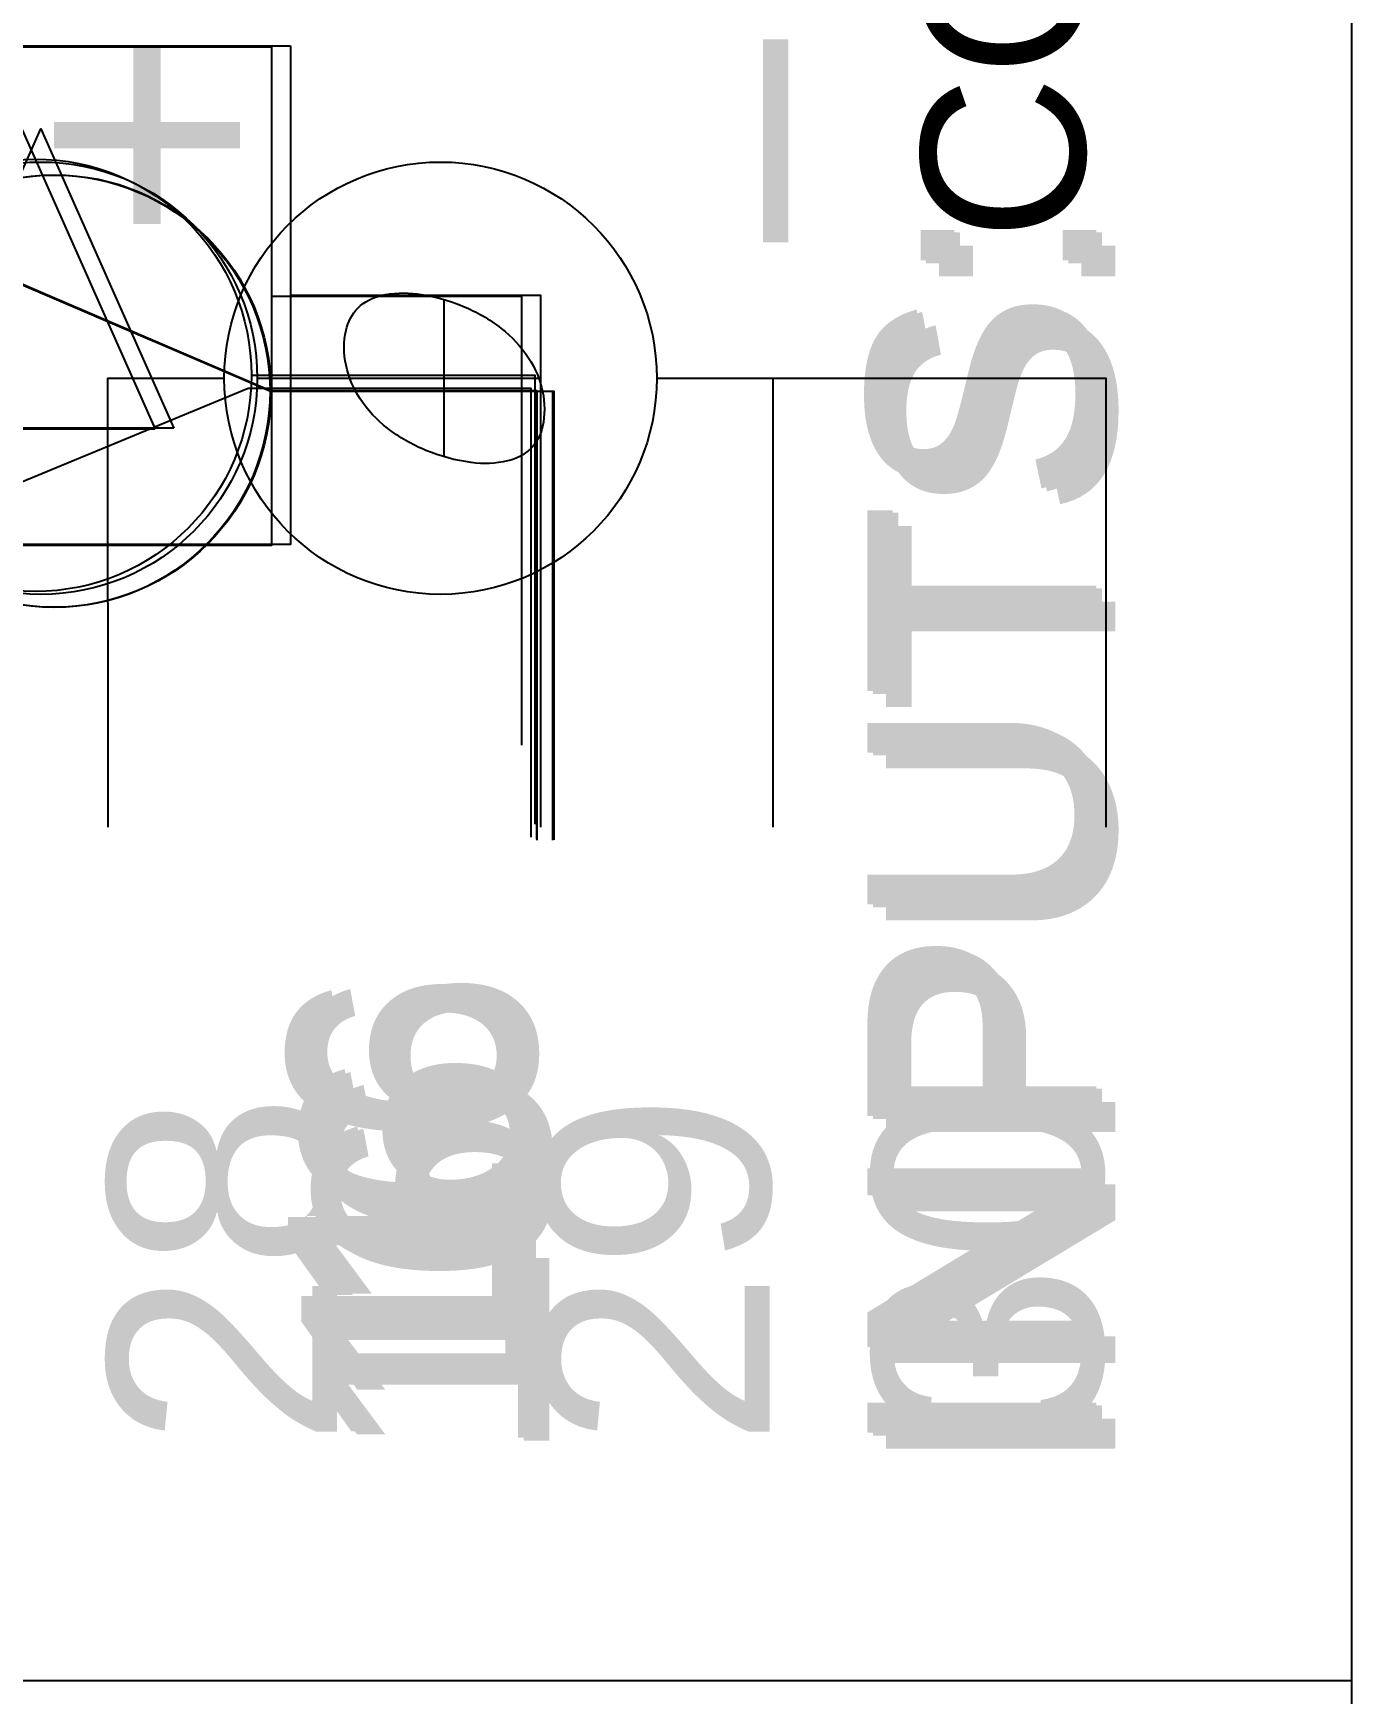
# Model space of a CAD drawing. Extents: x 1 to 47, y 1 to 35.
# Drawn here: x 30.9047 to 31.3011, y 12.3312 to 12.8306 of the extents above; entities that cross this region are included whole.
import ezdxf

# ---------------------------------------------------------------- set-up
doc = ezdxf.new("R2010")
doc.units = 0
doc.header["$MEASUREMENT"] = 0
for name, color, linetype in [('10_00______DWG_', 7, 'CONTINUOUS'), ('5_02__B-___3__DI___4__DO__', 7, 'CONTINUOUS'), ('5_03__1-___4__DI___4__DO__', 7, 'CONTINUOUS'), ('5_04__C-___4__DI___4__DO__', 7, 'CONTINUOUS'), ('5_05__D-___4__DI___3__DO__', 7, 'CONTINUOUS'), ('5_06__2A___8__FORM_A_DO', 7, 'CONTINUOUS'), ('5_07__2B___8__FORM_B_DO', 7, 'CONTINUOUS'), ('5_08__2C___8__DO__6__FORM_', 7, 'CONTINUOUS'), ('5_09__2D___8__DO__2__FORM_', 7, 'CONTINUOUS'), ('5_10__2G___8__DO__4__FORM_', 7, 'CONTINUOUS'), ('5_11__3-___8__DI', 7, 'CONTINUOUS'), ('5_12__4-___14__DI', 7, 'CONTINUOUS'), ('5_13__5-___8__AI', 7, 'CONTINUOUS'), ('5_14__6-___4__AI____4__AO', 7, 'CONTINUOUS'), ('6_01__9-_0-___10__RTD_INPU', 7, 'CONTINUOUS'), ('6_02__9-_B-___10__RTD_INPU', 7, 'CONTINUOUS'), ('6_03__9-_1-___10__RTD_INPU', 7, 'CONTINUOUS'), ('6_04__9-_C-___10__RTD_INPU', 7, 'CONTINUOUS'), ('6_05__9-_D-___10__RTD_INPU', 7, 'CONTINUOUS'), ('6_06__9-_2A___10__RTD_INPU', 7, 'CONTINUOUS'), ('6_07__9-_2B___10__RTD_INPU', 7, 'CONTINUOUS'), ('6_08__9-_2C___10__RTD_INPU', 7, 'CONTINUOUS'), ('6_09__9-_2D___10__RTD_INPU', 7, 'CONTINUOUS'), ('6_10__9-_2G___10__RTD_INPU', 7, 'CONTINUOUS'), ('6_11__9-_3-___10__RTD_INPU', 7, 'CONTINUOUS'), ('6_12__9-_4-___10__RTD_INPU', 7, 'CONTINUOUS'), ('6_13__9-_5-___10__RTD_INPU', 7, 'CONTINUOUS'), ('6_14__9-_6-___10__RTD_INPU', 7, 'CONTINUOUS'), ('6_15__9-_70___10__RTD_INPU', 7, 'CONTINUOUS'), ('6_16__9-_L0___10__RTD_INPU', 7, 'CONTINUOUS'), ('6_17__9-_77___10__RTD_INPU', 7, 'CONTINUOUS'), ('6_18__9-_7-___10__RTD_INPU', 7, 'CONTINUOUS'), ('6_19__9-_L-___10__RTD_INPU', 7, 'CONTINUOUS')]:
    doc.layers.add(name, color=color, linetype=linetype)
doc.styles.add('ARIAL', font='arial.ttf')

msp = doc.modelspace()

# ---------------------------------------------------------------- linework, layer by layer
at = {"layer": '10_00______DWG_'}
msp.add_lwpolyline([(31.22113, 16.56356), (27.51117, 16.56356, 0.414214), (27.43118, 16.48356), (27.43118, 10.3186, 0.414212), (27.51117, 10.2386), (31.22113, 10.2386, 0.414211), (31.30112, 10.3186), (31.30112, 16.48356, 0.414219)], format="xyb", close=True, dxfattribs=at)
msp.add_lwpolyline([(27.43118, 12.33519), (31.30112, 12.33519)], dxfattribs=at)
at = {"layer": '5_02__B-___3__DI___4__DO__'}
msp.add_lwpolyline([(30.97224, 12.72681), (31.05723, 12.72681), (31.05723, 12.59182)], dxfattribs=at)
msp.add_circle((30.90704, 12.72681), 0.06501, dxfattribs=at)
at = {"layer": '5_03__1-___4__DI___4__DO__'}
msp.add_lwpolyline([(30.97622, 12.72293), (31.06121, 12.72293), (31.06121, 12.58794)], dxfattribs=at)
msp.add_circle((30.91121, 12.72293), 0.06501, dxfattribs=at)
at = {"layer": '5_04__C-___4__DI___4__DO__'}
msp.add_lwpolyline([(30.97224, 12.72681), (31.05723, 12.72681), (31.05723, 12.59182)], dxfattribs=at)
msp.add_circle((30.90704, 12.72681), 0.06501, dxfattribs=at)
at = {"layer": '5_05__D-___4__DI___3__DO__'}
msp.add_lwpolyline([(30.97052, 12.72768), (31.05551, 12.72768), (31.05551, 12.5927)], dxfattribs=at)
msp.add_circle((30.90532, 12.72768), 0.06501, dxfattribs=at)
at = {"layer": '5_06__2A___8__FORM_A_DO'}
msp.add_lwpolyline([(30.83941, 12.67013), (30.96938, 12.72382), (31.05437, 12.72382), (31.05437, 12.58883)], dxfattribs=at)
at = {"layer": '5_07__2B___8__FORM_B_DO'}
msp.add_lwpolyline([(30.83607, 12.78294), (30.97607, 12.72294), (31.05612, 12.72294), (31.05612, 12.58796)], dxfattribs=at)
at = {"layer": '5_08__2C___8__DO__6__FORM_'}
msp.add_lwpolyline([(30.83602, 12.78314), (30.97602, 12.72314), (31.05607, 12.72314), (31.05607, 12.58816)], dxfattribs=at)
at = {"layer": '5_09__2D___8__DO__2__FORM_'}
msp.add_lwpolyline([(30.83609, 12.7829), (30.97609, 12.7229), (31.05614, 12.7229), (31.05614, 12.58792)], dxfattribs=at)
at = {"layer": '5_10__2G___8__DO__4__FORM_'}
msp.add_lwpolyline([(30.83609, 12.7829), (30.97609, 12.7229), (31.05614, 12.7229), (31.05614, 12.58792)], dxfattribs=at)
at = {"layer": '5_11__3-___8__DI'}
msp.add_lwpolyline([(30.97588, 12.7229), (31.06087, 12.7229), (31.06087, 12.58792)], dxfattribs=at)
msp.add_circle((30.9109, 12.7229), 0.06501, dxfattribs=at)
at = {"layer": '5_13__5-___8__AI'}
for points in [[(30.97637, 12.82644), (30.97637, 12.67646), (30.82638, 12.67646), (30.82638, 12.82644), (30.97637, 12.82644)], [(30.94135, 12.71145), (30.86135, 12.71145), (30.90136, 12.80146), (30.94135, 12.71145)], [(30.9764, 12.75146), (31.0515, 12.75146), (31.0515, 12.61648)]]:
    msp.add_lwpolyline(points, dxfattribs=at)
at = {"layer": '5_14__6-___4__AI____4__AO'}
for points in [[(30.98206, 12.82677), (30.98206, 12.67678), (30.83208, 12.67678), (30.83208, 12.82677), (30.98206, 12.82677)], [(30.94704, 12.71178), (30.86704, 12.71178), (30.90705, 12.80178), (30.94704, 12.71178)], [(30.98209, 12.75179), (31.05719, 12.75179), (31.05719, 12.61681)]]:
    msp.add_lwpolyline(points, dxfattribs=at)
at = {"layer": '6_01__9-_0-___10__RTD_INPU'}
msp.add_lwpolyline([(30.99876, 12.74124, -0.142809), (31.00238, 12.74797, -0.133591), (31.00927, 12.75167, -0.092808), (31.02019, 12.75214, -0.064862), (31.03384, 12.74848, -0.069413), (31.04539, 12.7418, -0.080606), (31.05357, 12.733, -0.095091), (31.05785, 12.7228, -0.105199), (31.05785, 12.71228, -0.143025), (31.05424, 12.7056, -0.13326), (31.04734, 12.70191, -0.092572), (31.03641, 12.70145, -0.064853), (31.02277, 12.7051, -0.069271), (31.01121, 12.71178, -0.080417), (31.00303, 12.72056, -0.095121), (30.99876, 12.73071, -0.105163)], format="xyb", close=True, dxfattribs=at)
for points in [[(31.0283, 12.70316), (31.0283, 12.75043)], [(30.92722, 12.59182), (30.92719, 12.72681), (30.96219, 12.72681)], [(31.09218, 12.72681), (31.22721, 12.72681), (31.22721, 12.59182)], [(31.12721, 12.59182), (31.12721, 12.72681)]]:
    msp.add_lwpolyline(points, dxfattribs=at)
msp.add_circle((31.02718, 12.72681), 0.065, dxfattribs=at)
at = {"layer": '6_02__9-_B-___10__RTD_INPU'}
msp.add_lwpolyline([(30.99876, 12.74124, -0.142809), (31.00238, 12.74797, -0.133591), (31.00927, 12.75167, -0.092808), (31.02019, 12.75214, -0.064862), (31.03384, 12.74848, -0.069413), (31.04539, 12.7418, -0.080606), (31.05357, 12.733, -0.095091), (31.05785, 12.7228, -0.105199), (31.05785, 12.71228, -0.143025), (31.05424, 12.7056, -0.13326), (31.04734, 12.70191, -0.092572), (31.03641, 12.70145, -0.064853), (31.02277, 12.7051, -0.069271), (31.01121, 12.71178, -0.080417), (31.00303, 12.72056, -0.095121), (30.99876, 12.73071, -0.105163)], format="xyb", close=True, dxfattribs=at)
for points in [[(31.0283, 12.70316), (31.0283, 12.75043)], [(30.92722, 12.59182), (30.92719, 12.72681), (30.96219, 12.72681)], [(31.09218, 12.72681), (31.22721, 12.72681), (31.22721, 12.59182)], [(31.12721, 12.59182), (31.12721, 12.72681)]]:
    msp.add_lwpolyline(points, dxfattribs=at)
msp.add_circle((31.02718, 12.72681), 0.065, dxfattribs=at)
at = {"layer": '6_03__9-_1-___10__RTD_INPU'}
msp.add_lwpolyline([(30.99876, 12.74124, -0.142809), (31.00238, 12.74797, -0.133591), (31.00927, 12.75167, -0.092808), (31.02019, 12.75214, -0.064862), (31.03384, 12.74848, -0.069413), (31.04539, 12.7418, -0.080606), (31.05357, 12.733, -0.095091), (31.05785, 12.7228, -0.105199), (31.05785, 12.71228, -0.143025), (31.05424, 12.7056, -0.13326), (31.04734, 12.70191, -0.092572), (31.03641, 12.70145, -0.064853), (31.02277, 12.7051, -0.069271), (31.01121, 12.71178, -0.080417), (31.00303, 12.72056, -0.095121), (30.99876, 12.73071, -0.105163)], format="xyb", close=True, dxfattribs=at)
for points in [[(31.0283, 12.70316), (31.0283, 12.75043)], [(30.92722, 12.59182), (30.92719, 12.72681), (30.96219, 12.72681)], [(31.09218, 12.72681), (31.22721, 12.72681), (31.22721, 12.59182)], [(31.12721, 12.59182), (31.12721, 12.72681)]]:
    msp.add_lwpolyline(points, dxfattribs=at)
msp.add_circle((31.02718, 12.72681), 0.065, dxfattribs=at)
at = {"layer": '6_04__9-_C-___10__RTD_INPU'}
msp.add_lwpolyline([(30.99876, 12.74124, -0.142809), (31.00238, 12.74797, -0.133591), (31.00927, 12.75167, -0.092808), (31.02019, 12.75214, -0.064862), (31.03384, 12.74848, -0.069413), (31.04539, 12.7418, -0.080606), (31.05357, 12.733, -0.095091), (31.05785, 12.7228, -0.105199), (31.05785, 12.71228, -0.143025), (31.05424, 12.7056, -0.13326), (31.04734, 12.70191, -0.092572), (31.03641, 12.70145, -0.064853), (31.02277, 12.7051, -0.069271), (31.01121, 12.71178, -0.080417), (31.00303, 12.72056, -0.095121), (30.99876, 12.73071, -0.105163)], format="xyb", close=True, dxfattribs=at)
for points in [[(31.0283, 12.70316), (31.0283, 12.75043)], [(30.92722, 12.59182), (30.92719, 12.72681), (30.96219, 12.72681)], [(31.09218, 12.72681), (31.22721, 12.72681), (31.22721, 12.59182)], [(31.12721, 12.59182), (31.12721, 12.72681)]]:
    msp.add_lwpolyline(points, dxfattribs=at)
msp.add_circle((31.02718, 12.72681), 0.065, dxfattribs=at)
at = {"layer": '6_05__9-_D-___10__RTD_INPU'}
msp.add_lwpolyline([(30.99876, 12.74124, -0.142809), (31.00238, 12.74797, -0.133591), (31.00927, 12.75167, -0.092808), (31.02019, 12.75214, -0.064862), (31.03384, 12.74848, -0.069413), (31.04539, 12.7418, -0.080606), (31.05357, 12.733, -0.095091), (31.05785, 12.7228, -0.105199), (31.05785, 12.71228, -0.143025), (31.05424, 12.7056, -0.13326), (31.04734, 12.70191, -0.092572), (31.03641, 12.70145, -0.064853), (31.02277, 12.7051, -0.069271), (31.01121, 12.71178, -0.080417), (31.00303, 12.72056, -0.095121), (30.99876, 12.73071, -0.105163)], format="xyb", close=True, dxfattribs=at)
for points in [[(31.0283, 12.70316), (31.0283, 12.75043)], [(30.92722, 12.59182), (30.92719, 12.72681), (30.96219, 12.72681)], [(31.09218, 12.72681), (31.22721, 12.72681), (31.22721, 12.59182)], [(31.12721, 12.59182), (31.12721, 12.72681)]]:
    msp.add_lwpolyline(points, dxfattribs=at)
msp.add_circle((31.02718, 12.72681), 0.065, dxfattribs=at)
at = {"layer": '6_06__9-_2A___10__RTD_INPU'}
msp.add_lwpolyline([(30.99876, 12.74124, -0.142809), (31.00238, 12.74797, -0.133591), (31.00927, 12.75167, -0.092808), (31.02019, 12.75214, -0.064862), (31.03384, 12.74848, -0.069413), (31.04539, 12.7418, -0.080606), (31.05357, 12.733, -0.095091), (31.05785, 12.7228, -0.105199), (31.05785, 12.71228, -0.143025), (31.05424, 12.7056, -0.13326), (31.04734, 12.70191, -0.092572), (31.03641, 12.70145, -0.064853), (31.02277, 12.7051, -0.069271), (31.01121, 12.71178, -0.080417), (31.00303, 12.72056, -0.095121), (30.99876, 12.73071, -0.105163)], format="xyb", close=True, dxfattribs=at)
for points in [[(31.0283, 12.70316), (31.0283, 12.75043)], [(30.92722, 12.59182), (30.92719, 12.72681), (30.96219, 12.72681)], [(31.09218, 12.72681), (31.22721, 12.72681), (31.22721, 12.59182)], [(31.12721, 12.59182), (31.12721, 12.72681)]]:
    msp.add_lwpolyline(points, dxfattribs=at)
msp.add_circle((31.02718, 12.72681), 0.065, dxfattribs=at)
at = {"layer": '6_07__9-_2B___10__RTD_INPU'}
msp.add_lwpolyline([(30.99876, 12.74124, -0.142809), (31.00238, 12.74797, -0.133591), (31.00927, 12.75167, -0.092808), (31.02019, 12.75214, -0.064862), (31.03384, 12.74848, -0.069413), (31.04539, 12.7418, -0.080606), (31.05357, 12.733, -0.095091), (31.05785, 12.7228, -0.105199), (31.05785, 12.71228, -0.143025), (31.05424, 12.7056, -0.13326), (31.04734, 12.70191, -0.092572), (31.03641, 12.70145, -0.064853), (31.02277, 12.7051, -0.069271), (31.01121, 12.71178, -0.080417), (31.00303, 12.72056, -0.095121), (30.99876, 12.73071, -0.105163)], format="xyb", close=True, dxfattribs=at)
for points in [[(31.0283, 12.70316), (31.0283, 12.75043)], [(30.92722, 12.59182), (30.92719, 12.72681), (30.96219, 12.72681)], [(31.09218, 12.72681), (31.22721, 12.72681), (31.22721, 12.59182)], [(31.12721, 12.59182), (31.12721, 12.72681)]]:
    msp.add_lwpolyline(points, dxfattribs=at)
msp.add_circle((31.02718, 12.72681), 0.065, dxfattribs=at)
at = {"layer": '6_08__9-_2C___10__RTD_INPU'}
msp.add_lwpolyline([(30.99876, 12.74124, -0.142809), (31.00238, 12.74797, -0.133591), (31.00927, 12.75167, -0.092808), (31.02019, 12.75214, -0.064862), (31.03384, 12.74848, -0.069413), (31.04539, 12.7418, -0.080606), (31.05357, 12.733, -0.095091), (31.05785, 12.7228, -0.105199), (31.05785, 12.71228, -0.143025), (31.05424, 12.7056, -0.13326), (31.04734, 12.70191, -0.092572), (31.03641, 12.70145, -0.064853), (31.02277, 12.7051, -0.069271), (31.01121, 12.71178, -0.080417), (31.00303, 12.72056, -0.095121), (30.99876, 12.73071, -0.105163)], format="xyb", close=True, dxfattribs=at)
for points in [[(31.0283, 12.70316), (31.0283, 12.75043)], [(30.92722, 12.59182), (30.92719, 12.72681), (30.96219, 12.72681)], [(31.09218, 12.72681), (31.22721, 12.72681), (31.22721, 12.59182)], [(31.12721, 12.59182), (31.12721, 12.72681)]]:
    msp.add_lwpolyline(points, dxfattribs=at)
msp.add_circle((31.02718, 12.72681), 0.065, dxfattribs=at)
at = {"layer": '6_09__9-_2D___10__RTD_INPU'}
msp.add_lwpolyline([(30.99876, 12.74124, -0.142809), (31.00238, 12.74797, -0.133591), (31.00927, 12.75167, -0.092808), (31.02019, 12.75214, -0.064862), (31.03384, 12.74848, -0.069413), (31.04539, 12.7418, -0.080606), (31.05357, 12.733, -0.095091), (31.05785, 12.7228, -0.105199), (31.05785, 12.71228, -0.143025), (31.05424, 12.7056, -0.13326), (31.04734, 12.70191, -0.092572), (31.03641, 12.70145, -0.064853), (31.02277, 12.7051, -0.069271), (31.01121, 12.71178, -0.080417), (31.00303, 12.72056, -0.095121), (30.99876, 12.73071, -0.105163)], format="xyb", close=True, dxfattribs=at)
for points in [[(31.0283, 12.70316), (31.0283, 12.75043)], [(30.92722, 12.59182), (30.92719, 12.72681), (30.96219, 12.72681)], [(31.09218, 12.72681), (31.22721, 12.72681), (31.22721, 12.59182)], [(31.12721, 12.59182), (31.12721, 12.72681)]]:
    msp.add_lwpolyline(points, dxfattribs=at)
msp.add_circle((31.02718, 12.72681), 0.065, dxfattribs=at)
at = {"layer": '6_10__9-_2G___10__RTD_INPU'}
msp.add_lwpolyline([(30.99876, 12.74124, -0.142809), (31.00238, 12.74797, -0.133591), (31.00927, 12.75167, -0.092808), (31.02019, 12.75214, -0.064862), (31.03384, 12.74848, -0.069413), (31.04539, 12.7418, -0.080606), (31.05357, 12.733, -0.095091), (31.05785, 12.7228, -0.105199), (31.05785, 12.71228, -0.143025), (31.05424, 12.7056, -0.13326), (31.04734, 12.70191, -0.092572), (31.03641, 12.70145, -0.064853), (31.02277, 12.7051, -0.069271), (31.01121, 12.71178, -0.080417), (31.00303, 12.72056, -0.095121), (30.99876, 12.73071, -0.105163)], format="xyb", close=True, dxfattribs=at)
for points in [[(31.0283, 12.70316), (31.0283, 12.75043)], [(30.92722, 12.59182), (30.92719, 12.72681), (30.96219, 12.72681)], [(31.09218, 12.72681), (31.22721, 12.72681), (31.22721, 12.59182)], [(31.12721, 12.59182), (31.12721, 12.72681)]]:
    msp.add_lwpolyline(points, dxfattribs=at)
msp.add_circle((31.02718, 12.72681), 0.065, dxfattribs=at)
at = {"layer": '6_11__9-_3-___10__RTD_INPU'}
msp.add_lwpolyline([(30.99876, 12.74124, -0.142809), (31.00238, 12.74797, -0.133591), (31.00927, 12.75167, -0.092808), (31.02019, 12.75214, -0.064862), (31.03384, 12.74848, -0.069413), (31.04539, 12.7418, -0.080606), (31.05357, 12.733, -0.095091), (31.05785, 12.7228, -0.105199), (31.05785, 12.71228, -0.143025), (31.05424, 12.7056, -0.13326), (31.04734, 12.70191, -0.092572), (31.03641, 12.70145, -0.064853), (31.02277, 12.7051, -0.069271), (31.01121, 12.71178, -0.080417), (31.00303, 12.72056, -0.095121), (30.99876, 12.73071, -0.105163)], format="xyb", close=True, dxfattribs=at)
for points in [[(31.0283, 12.70316), (31.0283, 12.75043)], [(30.92722, 12.59182), (30.92719, 12.72681), (30.96219, 12.72681)], [(31.09218, 12.72681), (31.22721, 12.72681), (31.22721, 12.59182)], [(31.12721, 12.59182), (31.12721, 12.72681)]]:
    msp.add_lwpolyline(points, dxfattribs=at)
msp.add_circle((31.02718, 12.72681), 0.065, dxfattribs=at)
at = {"layer": '6_12__9-_4-___10__RTD_INPU'}
msp.add_lwpolyline([(30.99876, 12.74124, -0.142809), (31.00238, 12.74797, -0.133591), (31.00927, 12.75167, -0.092808), (31.02019, 12.75214, -0.064862), (31.03384, 12.74848, -0.069413), (31.04539, 12.7418, -0.080606), (31.05357, 12.733, -0.095091), (31.05785, 12.7228, -0.105199), (31.05785, 12.71228, -0.143025), (31.05424, 12.7056, -0.13326), (31.04734, 12.70191, -0.092572), (31.03641, 12.70145, -0.064853), (31.02277, 12.7051, -0.069271), (31.01121, 12.71178, -0.080417), (31.00303, 12.72056, -0.095121), (30.99876, 12.73071, -0.105163)], format="xyb", close=True, dxfattribs=at)
for points in [[(31.0283, 12.70316), (31.0283, 12.75043)], [(30.92722, 12.59182), (30.92719, 12.72681), (30.96219, 12.72681)], [(31.09218, 12.72681), (31.22721, 12.72681), (31.22721, 12.59182)], [(31.12721, 12.59182), (31.12721, 12.72681)]]:
    msp.add_lwpolyline(points, dxfattribs=at)
msp.add_circle((31.02718, 12.72681), 0.065, dxfattribs=at)
at = {"layer": '6_13__9-_5-___10__RTD_INPU'}
msp.add_lwpolyline([(30.99876, 12.74124, -0.142809), (31.00238, 12.74797, -0.133591), (31.00927, 12.75167, -0.092808), (31.02019, 12.75214, -0.064862), (31.03384, 12.74848, -0.069413), (31.04539, 12.7418, -0.080606), (31.05357, 12.733, -0.095091), (31.05785, 12.7228, -0.105199), (31.05785, 12.71228, -0.143025), (31.05424, 12.7056, -0.13326), (31.04734, 12.70191, -0.092572), (31.03641, 12.70145, -0.064853), (31.02277, 12.7051, -0.069271), (31.01121, 12.71178, -0.080417), (31.00303, 12.72056, -0.095121), (30.99876, 12.73071, -0.105163)], format="xyb", close=True, dxfattribs=at)
for points in [[(31.0283, 12.70316), (31.0283, 12.75043)], [(30.92722, 12.59182), (30.92719, 12.72681), (30.96219, 12.72681)], [(31.09218, 12.72681), (31.22721, 12.72681), (31.22721, 12.59182)], [(31.12721, 12.59182), (31.12721, 12.72681)]]:
    msp.add_lwpolyline(points, dxfattribs=at)
msp.add_circle((31.02718, 12.72681), 0.065, dxfattribs=at)
at = {"layer": '6_14__9-_6-___10__RTD_INPU'}
msp.add_lwpolyline([(30.99876, 12.74124, -0.142809), (31.00238, 12.74797, -0.133591), (31.00927, 12.75167, -0.092808), (31.02019, 12.75214, -0.064862), (31.03384, 12.74848, -0.069413), (31.04539, 12.7418, -0.080606), (31.05357, 12.733, -0.095091), (31.05785, 12.7228, -0.105199), (31.05785, 12.71228, -0.143025), (31.05424, 12.7056, -0.13326), (31.04734, 12.70191, -0.092572), (31.03641, 12.70145, -0.064853), (31.02277, 12.7051, -0.069271), (31.01121, 12.71178, -0.080417), (31.00303, 12.72056, -0.095121), (30.99876, 12.73071, -0.105163)], format="xyb", close=True, dxfattribs=at)
for points in [[(31.0283, 12.70316), (31.0283, 12.75043)], [(30.92722, 12.59182), (30.92719, 12.72681), (30.96219, 12.72681)], [(31.09218, 12.72681), (31.22721, 12.72681), (31.22721, 12.59182)], [(31.12721, 12.59182), (31.12721, 12.72681)]]:
    msp.add_lwpolyline(points, dxfattribs=at)
msp.add_circle((31.02718, 12.72681), 0.065, dxfattribs=at)
at = {"layer": '6_15__9-_70___10__RTD_INPU'}
msp.add_lwpolyline([(30.99876, 12.74124, -0.142809), (31.00238, 12.74797, -0.133591), (31.00927, 12.75167, -0.092808), (31.02019, 12.75214, -0.064862), (31.03384, 12.74848, -0.069413), (31.04539, 12.7418, -0.080606), (31.05357, 12.733, -0.095091), (31.05785, 12.7228, -0.105199), (31.05785, 12.71228, -0.143025), (31.05424, 12.7056, -0.13326), (31.04734, 12.70191, -0.092572), (31.03641, 12.70145, -0.064853), (31.02277, 12.7051, -0.069271), (31.01121, 12.71178, -0.080417), (31.00303, 12.72056, -0.095121), (30.99876, 12.73071, -0.105163)], format="xyb", close=True, dxfattribs=at)
for points in [[(31.0283, 12.70316), (31.0283, 12.75043)], [(30.92722, 12.59182), (30.92719, 12.72681), (30.96219, 12.72681)], [(31.09218, 12.72681), (31.22721, 12.72681), (31.22721, 12.59182)], [(31.12721, 12.59182), (31.12721, 12.72681)]]:
    msp.add_lwpolyline(points, dxfattribs=at)
msp.add_circle((31.02718, 12.72681), 0.065, dxfattribs=at)
at = {"layer": '6_16__9-_L0___10__RTD_INPU'}
msp.add_lwpolyline([(30.99876, 12.74124, -0.142809), (31.00238, 12.74797, -0.133591), (31.00927, 12.75167, -0.092808), (31.02019, 12.75214, -0.064862), (31.03384, 12.74848, -0.069413), (31.04539, 12.7418, -0.080606), (31.05357, 12.733, -0.095091), (31.05785, 12.7228, -0.105199), (31.05785, 12.71228, -0.143025), (31.05424, 12.7056, -0.13326), (31.04734, 12.70191, -0.092572), (31.03641, 12.70145, -0.064853), (31.02277, 12.7051, -0.069271), (31.01121, 12.71178, -0.080417), (31.00303, 12.72056, -0.095121), (30.99876, 12.73071, -0.105163)], format="xyb", close=True, dxfattribs=at)
for points in [[(31.0283, 12.70316), (31.0283, 12.75043)], [(30.92722, 12.59182), (30.92719, 12.72681), (30.96219, 12.72681)], [(31.09218, 12.72681), (31.22721, 12.72681), (31.22721, 12.59182)], [(31.12721, 12.59182), (31.12721, 12.72681)]]:
    msp.add_lwpolyline(points, dxfattribs=at)
msp.add_circle((31.02718, 12.72681), 0.065, dxfattribs=at)
at = {"layer": '6_17__9-_77___10__RTD_INPU'}
msp.add_lwpolyline([(30.99876, 12.74124, -0.142809), (31.00238, 12.74797, -0.133591), (31.00927, 12.75167, -0.092808), (31.02019, 12.75214, -0.064862), (31.03384, 12.74848, -0.069413), (31.04539, 12.7418, -0.080606), (31.05357, 12.733, -0.095091), (31.05785, 12.7228, -0.105199), (31.05785, 12.71228, -0.143025), (31.05424, 12.7056, -0.13326), (31.04734, 12.70191, -0.092572), (31.03641, 12.70145, -0.064853), (31.02277, 12.7051, -0.069271), (31.01121, 12.71178, -0.080417), (31.00303, 12.72056, -0.095121), (30.99876, 12.73071, -0.105163)], format="xyb", close=True, dxfattribs=at)
for points in [[(31.0283, 12.70316), (31.0283, 12.75043)], [(30.92722, 12.59182), (30.92719, 12.72681), (30.96219, 12.72681)], [(31.09218, 12.72681), (31.22721, 12.72681), (31.22721, 12.59182)], [(31.12721, 12.59182), (31.12721, 12.72681)]]:
    msp.add_lwpolyline(points, dxfattribs=at)
msp.add_circle((31.02718, 12.72681), 0.065, dxfattribs=at)
at = {"layer": '6_18__9-_7-___10__RTD_INPU'}
msp.add_lwpolyline([(30.99876, 12.74124, -0.142809), (31.00238, 12.74797, -0.133591), (31.00927, 12.75167, -0.092808), (31.02019, 12.75214, -0.064862), (31.03384, 12.74848, -0.069413), (31.04539, 12.7418, -0.080606), (31.05357, 12.733, -0.095091), (31.05785, 12.7228, -0.105199), (31.05785, 12.71228, -0.143025), (31.05424, 12.7056, -0.13326), (31.04734, 12.70191, -0.092572), (31.03641, 12.70145, -0.064853), (31.02277, 12.7051, -0.069271), (31.01121, 12.71178, -0.080417), (31.00303, 12.72056, -0.095121), (30.99876, 12.73071, -0.105163)], format="xyb", close=True, dxfattribs=at)
for points in [[(31.0283, 12.70316), (31.0283, 12.75043)], [(30.92722, 12.59182), (30.92719, 12.72681), (30.96219, 12.72681)], [(31.09218, 12.72681), (31.22721, 12.72681), (31.22721, 12.59182)], [(31.12721, 12.59182), (31.12721, 12.72681)]]:
    msp.add_lwpolyline(points, dxfattribs=at)
msp.add_circle((31.02718, 12.72681), 0.065, dxfattribs=at)
at = {"layer": '6_19__9-_L-___10__RTD_INPU'}
msp.add_lwpolyline([(30.99876, 12.74124, -0.142809), (31.00238, 12.74797, -0.133591), (31.00927, 12.75167, -0.092808), (31.02019, 12.75214, -0.064862), (31.03384, 12.74848, -0.069413), (31.04539, 12.7418, -0.080606), (31.05357, 12.733, -0.095091), (31.05785, 12.7228, -0.105199), (31.05785, 12.71228, -0.143025), (31.05424, 12.7056, -0.13326), (31.04734, 12.70191, -0.092572), (31.03641, 12.70145, -0.064853), (31.02277, 12.7051, -0.069271), (31.01121, 12.71178, -0.080417), (31.00303, 12.72056, -0.095121), (30.99876, 12.73071, -0.105163)], format="xyb", close=True, dxfattribs=at)
for points in [[(31.0283, 12.70316), (31.0283, 12.75043)], [(30.92722, 12.59182), (30.92719, 12.72681), (30.96219, 12.72681)], [(31.09218, 12.72681), (31.22721, 12.72681), (31.22721, 12.59182)], [(31.12721, 12.59182), (31.12721, 12.72681)]]:
    msp.add_lwpolyline(points, dxfattribs=at)
msp.add_circle((31.02718, 12.72681), 0.065, dxfattribs=at)

# ---------------------------------------------------------------- texts
at = {"layer": '5_02__B-___3__DI___4__DO__', "style": 'ARIAL'}
for s, p in [('INPUTS:', (31.22606, 12.39999)), ('16', (31.05591, 12.4173))]:
    msp.add_text(s, height=0.068833, rotation=90, dxfattribs=at).set_placement(p)
at = {"layer": '5_03__1-___4__DI___4__DO__', "style": 'ARIAL'}
for s, p in [('INPUTS:', (31.23004, 12.39611)), ('16', (31.05989, 12.41342))]:
    msp.add_text(s, height=0.068833, rotation=90, dxfattribs=at).set_placement(p)
at = {"layer": '5_04__C-___4__DI___4__DO__', "style": 'ARIAL'}
for s, p in [('INPUTS:', (31.22606, 12.39999)), ('16', (31.05591, 12.4173))]:
    msp.add_text(s, height=0.068833, rotation=90, dxfattribs=at).set_placement(p)
at = {"layer": '5_05__D-___4__DI___3__DO__', "style": 'ARIAL'}
for s, p in [('INPUTS:', (31.22434, 12.40086)), ('16', (31.05418, 12.41817))]:
    msp.add_text(s, height=0.068833, rotation=90, dxfattribs=at).set_placement(p)
at = {"layer": '5_06__2A___8__FORM_A_DO', "style": 'ARIAL'}
msp.add_text('16', height=0.068833, rotation=90, dxfattribs=at).set_placement((31.05799, 12.40089))
at = {"layer": '5_07__2B___8__FORM_B_DO', "style": 'ARIAL'}
msp.add_text('16', height=0.068833, rotation=90, dxfattribs=at).set_placement((31.05986, 12.40001))
at = {"layer": '5_08__2C___8__DO__6__FORM_', "style": 'ARIAL'}
msp.add_text('16', height=0.068833, rotation=90, dxfattribs=at).set_placement((31.05965, 12.40021))
at = {"layer": '5_09__2D___8__DO__2__FORM_', "style": 'ARIAL'}
msp.add_text('16', height=0.068833, rotation=90, dxfattribs=at).set_placement((31.05972, 12.39997))
at = {"layer": '5_10__2G___8__DO__4__FORM_', "style": 'ARIAL'}
msp.add_text('16', height=0.068833, rotation=90, dxfattribs=at).set_placement((31.05972, 12.39997))
at = {"layer": '5_11__3-___8__DI', "style": 'ARIAL'}
for s, p in [('INPUTS:', (31.22993, 12.39608)), ('16', (31.05978, 12.41339))]:
    msp.add_text(s, height=0.068833, rotation=90, dxfattribs=at).set_placement(p)
at = {"layer": '5_12__4-___14__DI', "style": 'ARIAL'}
msp.add_text('INPUTS:', height=0.068833, rotation=90, dxfattribs=at).set_placement((31.22598, 12.40013))
at = {"layer": '5_13__5-___8__AI', "style": 'ARIAL'}
msp.add_text('16', height=0.068833, rotation=90, dxfattribs=at).set_placement((31.05017, 12.44191))
at = {"layer": '5_14__6-___4__AI____4__AO', "style": 'ARIAL'}
msp.add_text('16', height=0.068833, rotation=90, dxfattribs=at).set_placement((31.05587, 12.44224))
at = {"layer": '6_01__9-_0-___10__RTD_INPU', "style": 'ARIAL'}
for s, height, p in [('COMP/ SHLD', 0.049167, (31.2209, 12.76814)), ('–', 0.07867, (31.15696, 12.76764)), ('+', 0.07867, (30.97694, 12.76781)), ('30', 0.068833, (31.22608, 12.40716)), ('28', 0.068833, (30.9961, 12.40515)), ('29', 0.068833, (31.12609, 12.40515))]:
    msp.add_text(s, height=height, rotation=90, dxfattribs=at).set_placement(p)
at = {"layer": '6_02__9-_B-___10__RTD_INPU', "style": 'ARIAL'}
for s, height, p in [('COMP/ SHLD', 0.049167, (31.2209, 12.76814)), ('–', 0.07867, (31.15696, 12.76764)), ('+', 0.07867, (30.97694, 12.76781)), ('30', 0.068833, (31.22608, 12.40716)), ('28', 0.068833, (30.9961, 12.40515)), ('29', 0.068833, (31.12609, 12.40515))]:
    msp.add_text(s, height=height, rotation=90, dxfattribs=at).set_placement(p)
at = {"layer": '6_03__9-_1-___10__RTD_INPU', "style": 'ARIAL'}
for s, height, p in [('COMP/ SHLD', 0.049167, (31.2209, 12.76814)), ('–', 0.07867, (31.15696, 12.76764)), ('+', 0.07867, (30.97694, 12.76781)), ('30', 0.068833, (31.22608, 12.40716)), ('28', 0.068833, (30.9961, 12.40515)), ('29', 0.068833, (31.12609, 12.40515))]:
    msp.add_text(s, height=height, rotation=90, dxfattribs=at).set_placement(p)
at = {"layer": '6_04__9-_C-___10__RTD_INPU', "style": 'ARIAL'}
for s, height, p in [('COMP/ SHLD', 0.049167, (31.2209, 12.76814)), ('–', 0.07867, (31.15696, 12.76764)), ('+', 0.07867, (30.97694, 12.76781)), ('30', 0.068833, (31.22608, 12.40716)), ('28', 0.068833, (30.9961, 12.40515)), ('29', 0.068833, (31.12609, 12.40515))]:
    msp.add_text(s, height=height, rotation=90, dxfattribs=at).set_placement(p)
at = {"layer": '6_05__9-_D-___10__RTD_INPU', "style": 'ARIAL'}
for s, height, p in [('COMP/ SHLD', 0.049167, (31.2209, 12.76814)), ('–', 0.07867, (31.15696, 12.76764)), ('+', 0.07867, (30.97694, 12.76781)), ('30', 0.068833, (31.22608, 12.40716)), ('28', 0.068833, (30.9961, 12.40515)), ('29', 0.068833, (31.12609, 12.40515))]:
    msp.add_text(s, height=height, rotation=90, dxfattribs=at).set_placement(p)
at = {"layer": '6_06__9-_2A___10__RTD_INPU', "style": 'ARIAL'}
for s, height, p in [('COMP/ SHLD', 0.049167, (31.2209, 12.76814)), ('–', 0.07867, (31.15696, 12.76764)), ('+', 0.07867, (30.97694, 12.76781)), ('30', 0.068833, (31.22608, 12.40716)), ('28', 0.068833, (30.9961, 12.40515)), ('29', 0.068833, (31.12609, 12.40515))]:
    msp.add_text(s, height=height, rotation=90, dxfattribs=at).set_placement(p)
at = {"layer": '6_07__9-_2B___10__RTD_INPU', "style": 'ARIAL'}
for s, height, p in [('COMP/ SHLD', 0.049167, (31.2209, 12.76814)), ('–', 0.07867, (31.15696, 12.76764)), ('+', 0.07867, (30.97694, 12.76781)), ('30', 0.068833, (31.22608, 12.40716)), ('28', 0.068833, (30.9961, 12.40515)), ('29', 0.068833, (31.12609, 12.40515))]:
    msp.add_text(s, height=height, rotation=90, dxfattribs=at).set_placement(p)
at = {"layer": '6_08__9-_2C___10__RTD_INPU', "style": 'ARIAL'}
for s, height, p in [('COMP/ SHLD', 0.049167, (31.2209, 12.76814)), ('–', 0.07867, (31.15696, 12.76764)), ('+', 0.07867, (30.97694, 12.76781)), ('30', 0.068833, (31.22608, 12.40716)), ('28', 0.068833, (30.9961, 12.40515)), ('29', 0.068833, (31.12609, 12.40515))]:
    msp.add_text(s, height=height, rotation=90, dxfattribs=at).set_placement(p)
at = {"layer": '6_09__9-_2D___10__RTD_INPU', "style": 'ARIAL'}
for s, height, p in [('COMP/ SHLD', 0.049167, (31.2209, 12.76814)), ('–', 0.07867, (31.15696, 12.76764)), ('+', 0.07867, (30.97694, 12.76781)), ('30', 0.068833, (31.22608, 12.40716)), ('28', 0.068833, (30.9961, 12.40515)), ('29', 0.068833, (31.12609, 12.40515))]:
    msp.add_text(s, height=height, rotation=90, dxfattribs=at).set_placement(p)
at = {"layer": '6_10__9-_2G___10__RTD_INPU', "style": 'ARIAL'}
for s, height, p in [('COMP/ SHLD', 0.049167, (31.2209, 12.76814)), ('–', 0.07867, (31.15696, 12.76764)), ('+', 0.07867, (30.97694, 12.76781)), ('30', 0.068833, (31.22608, 12.40716)), ('28', 0.068833, (30.9961, 12.40515)), ('29', 0.068833, (31.12609, 12.40515))]:
    msp.add_text(s, height=height, rotation=90, dxfattribs=at).set_placement(p)
at = {"layer": '6_11__9-_3-___10__RTD_INPU', "style": 'ARIAL'}
for s, height, p in [('COMP/ SHLD', 0.049167, (31.2209, 12.76814)), ('–', 0.07867, (31.15696, 12.76764)), ('+', 0.07867, (30.97694, 12.76781)), ('30', 0.068833, (31.22608, 12.40716)), ('28', 0.068833, (30.9961, 12.40515)), ('29', 0.068833, (31.12609, 12.40515))]:
    msp.add_text(s, height=height, rotation=90, dxfattribs=at).set_placement(p)
at = {"layer": '6_12__9-_4-___10__RTD_INPU', "style": 'ARIAL'}
for s, height, p in [('COMP/ SHLD', 0.049167, (31.2209, 12.76814)), ('–', 0.07867, (31.15696, 12.76764)), ('+', 0.07867, (30.97694, 12.76781)), ('30', 0.068833, (31.22608, 12.40716)), ('28', 0.068833, (30.9961, 12.40515)), ('29', 0.068833, (31.12609, 12.40515))]:
    msp.add_text(s, height=height, rotation=90, dxfattribs=at).set_placement(p)
at = {"layer": '6_13__9-_5-___10__RTD_INPU', "style": 'ARIAL'}
for s, height, p in [('COMP/ SHLD', 0.049167, (31.2209, 12.76814)), ('–', 0.07867, (31.15696, 12.76764)), ('+', 0.07867, (30.97694, 12.76781)), ('30', 0.068833, (31.22608, 12.40716)), ('28', 0.068833, (30.9961, 12.40515)), ('29', 0.068833, (31.12609, 12.40515))]:
    msp.add_text(s, height=height, rotation=90, dxfattribs=at).set_placement(p)
at = {"layer": '6_14__9-_6-___10__RTD_INPU', "style": 'ARIAL'}
for s, height, p in [('COMP/ SHLD', 0.049167, (31.2209, 12.76814)), ('–', 0.07867, (31.15696, 12.76764)), ('+', 0.07867, (30.97694, 12.76781)), ('30', 0.068833, (31.22608, 12.40716)), ('28', 0.068833, (30.9961, 12.40515)), ('29', 0.068833, (31.12609, 12.40515))]:
    msp.add_text(s, height=height, rotation=90, dxfattribs=at).set_placement(p)
at = {"layer": '6_15__9-_70___10__RTD_INPU', "style": 'ARIAL'}
for s, height, p in [('COMP/ SHLD', 0.049167, (31.2209, 12.76814)), ('–', 0.07867, (31.15696, 12.76764)), ('+', 0.07867, (30.97694, 12.76781)), ('30', 0.068833, (31.22608, 12.40716)), ('28', 0.068833, (30.9961, 12.40515)), ('29', 0.068833, (31.12609, 12.40515))]:
    msp.add_text(s, height=height, rotation=90, dxfattribs=at).set_placement(p)
at = {"layer": '6_16__9-_L0___10__RTD_INPU', "style": 'ARIAL'}
for s, height, p in [('COMP/ SHLD', 0.049167, (31.2209, 12.76814)), ('–', 0.07867, (31.15696, 12.76764)), ('+', 0.07867, (30.97694, 12.76781)), ('30', 0.068833, (31.22608, 12.40716)), ('28', 0.068833, (30.9961, 12.40515)), ('29', 0.068833, (31.12609, 12.40515))]:
    msp.add_text(s, height=height, rotation=90, dxfattribs=at).set_placement(p)
at = {"layer": '6_17__9-_77___10__RTD_INPU', "style": 'ARIAL'}
for s, height, p in [('COMP/ SHLD', 0.049167, (31.2209, 12.76814)), ('–', 0.07867, (31.15696, 12.76764)), ('+', 0.07867, (30.97694, 12.76781)), ('30', 0.068833, (31.22608, 12.40716)), ('28', 0.068833, (30.9961, 12.40515)), ('29', 0.068833, (31.12609, 12.40515))]:
    msp.add_text(s, height=height, rotation=90, dxfattribs=at).set_placement(p)
at = {"layer": '6_18__9-_7-___10__RTD_INPU', "style": 'ARIAL'}
for s, height, p in [('COMP/ SHLD', 0.049167, (31.2209, 12.76814)), ('–', 0.07867, (31.15696, 12.76764)), ('+', 0.07867, (30.97694, 12.76781)), ('30', 0.068833, (31.22608, 12.40716)), ('28', 0.068833, (30.9961, 12.40515)), ('29', 0.068833, (31.12609, 12.40515))]:
    msp.add_text(s, height=height, rotation=90, dxfattribs=at).set_placement(p)
at = {"layer": '6_19__9-_L-___10__RTD_INPU', "style": 'ARIAL'}
for s, height, p in [('COMP/ SHLD', 0.049167, (31.2209, 12.76814)), ('–', 0.07867, (31.15696, 12.76764)), ('+', 0.07867, (30.97694, 12.76781)), ('30', 0.068833, (31.22608, 12.40716)), ('28', 0.068833, (30.9961, 12.40515)), ('29', 0.068833, (31.12609, 12.40515))]:
    msp.add_text(s, height=height, rotation=90, dxfattribs=at).set_placement(p)

doc.saveas('drawing.dxf')
